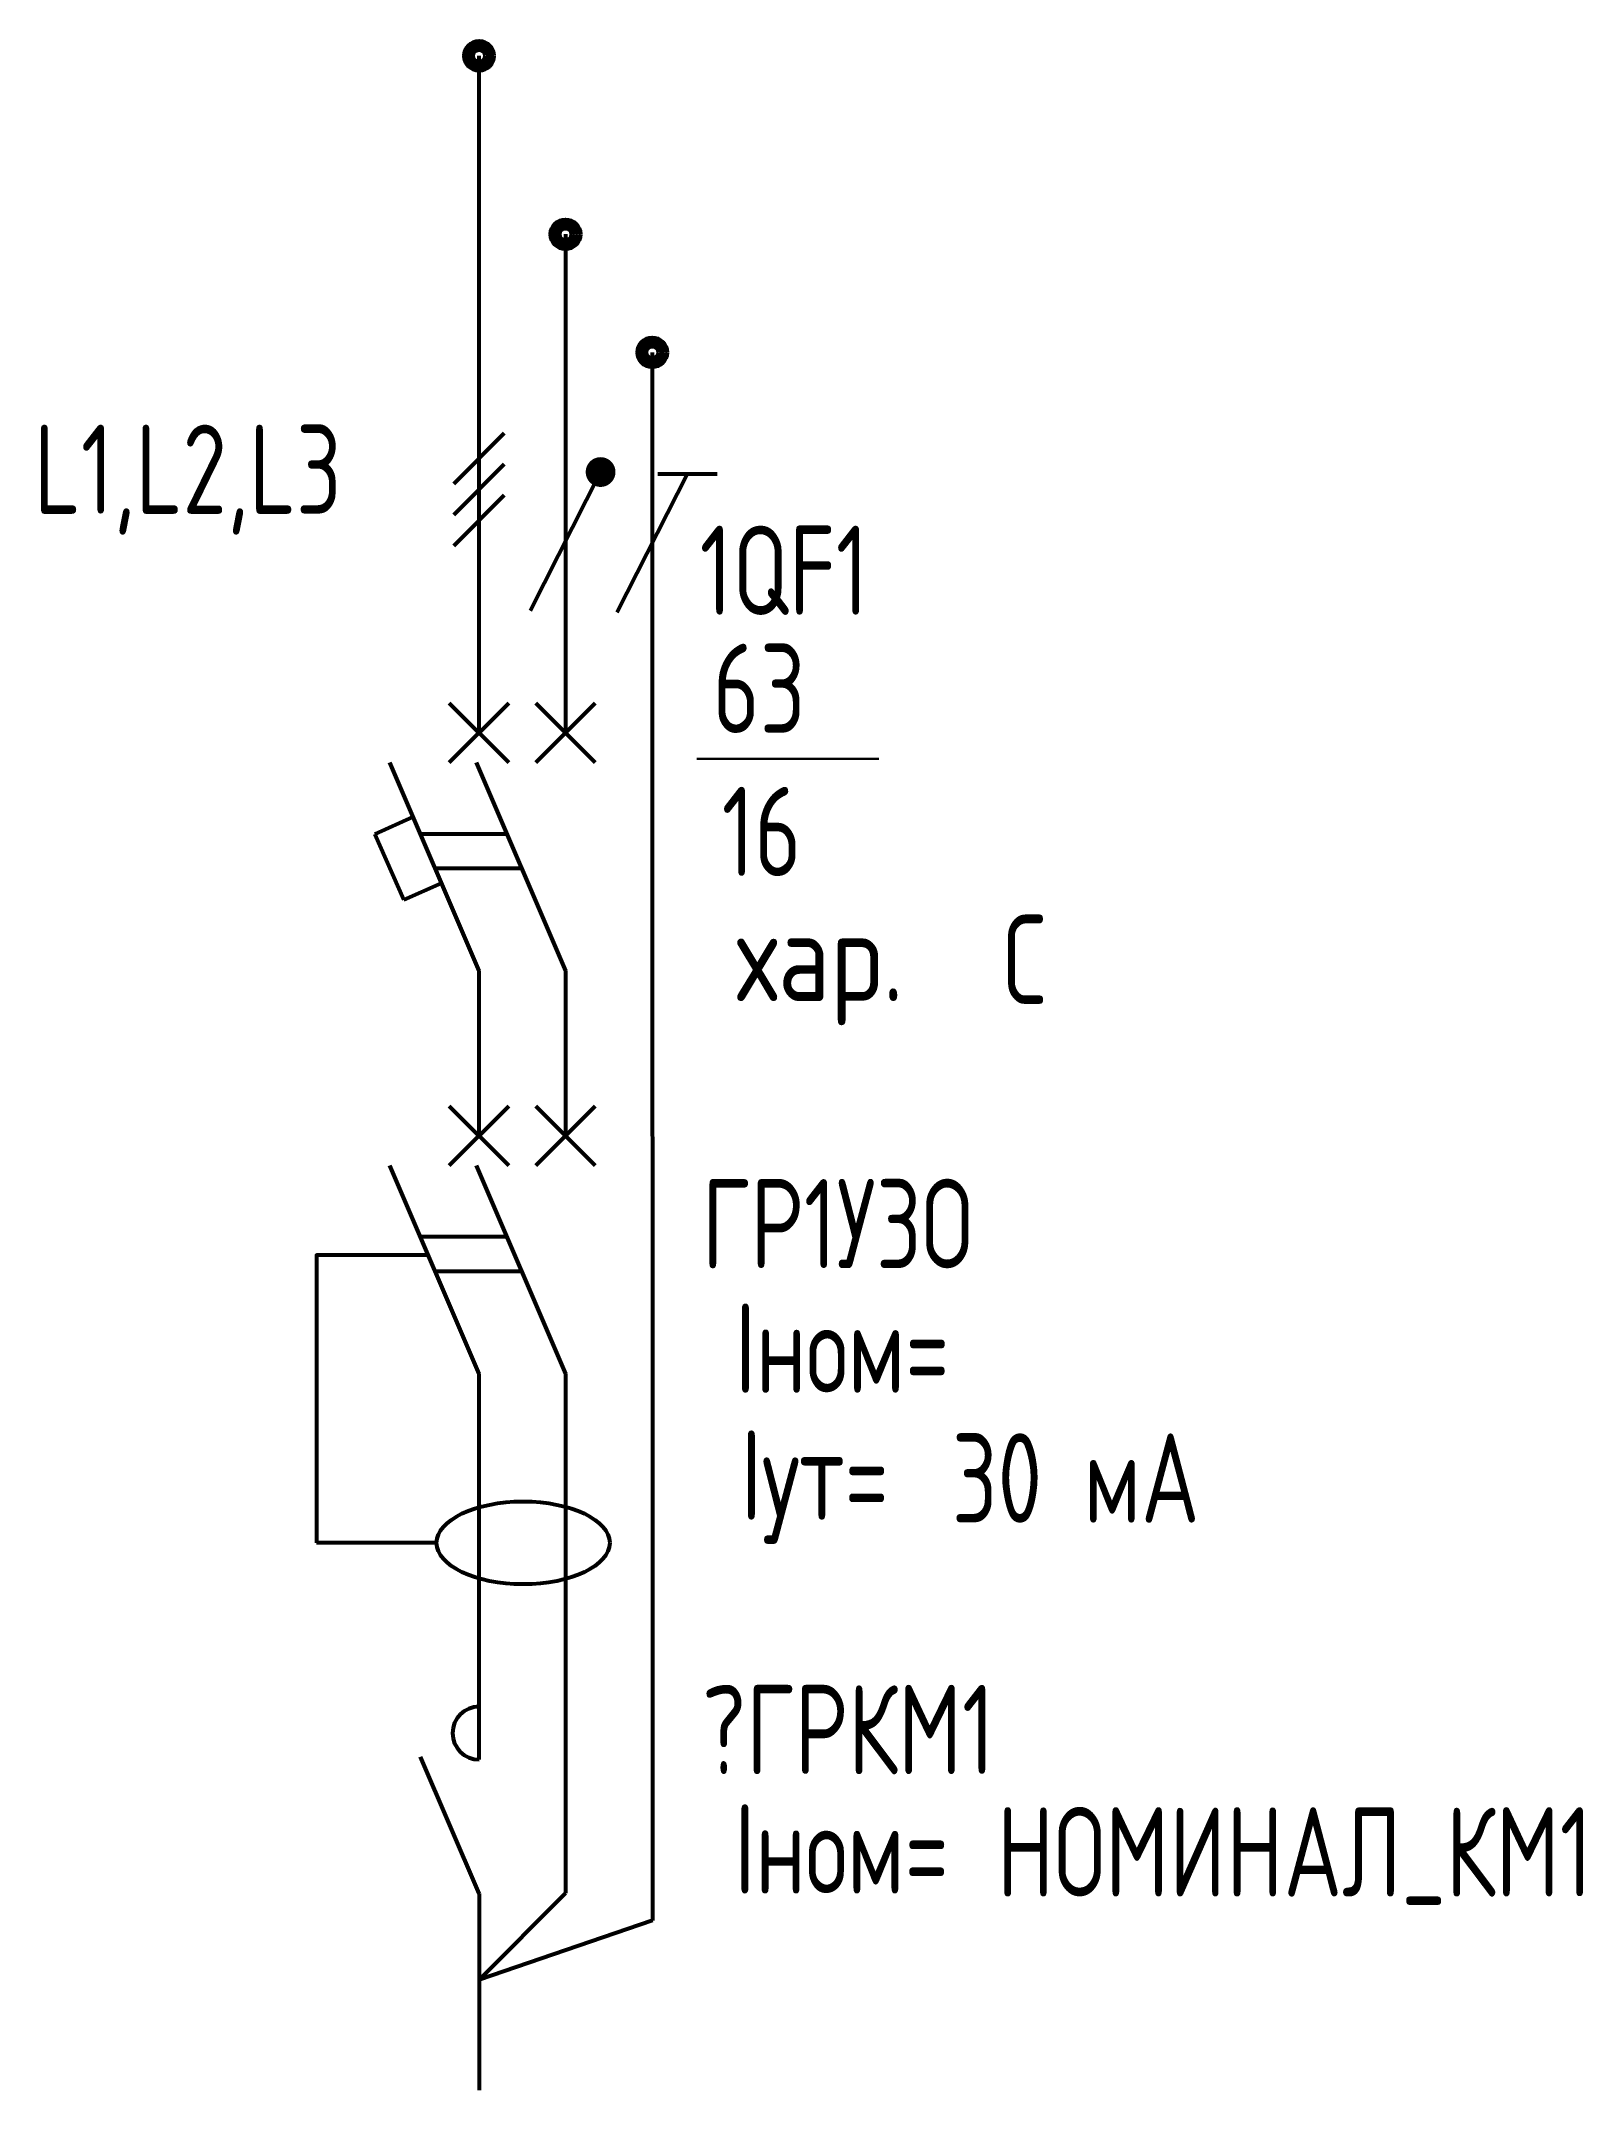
# Model space of a CAD drawing. Header units: millimetres. Extents: x -14.5 to 37.3, y -22.7 to 46.2.
import ezdxf
from ezdxf.enums import TextEntityAlignment as Align

# ---------------------------------------------------------------- set-up
doc = ezdxf.new("R2010")
doc.units = ezdxf.units.MM
doc.layers.get('0').update_dxf_attribs({"lineweight": 25})
doc.layers.add('ER-DWG', color=2, linetype='Continuous', lineweight=53)
doc.layers.add('ER-TEXT', color=8, linetype='Continuous', lineweight=30)
doc.styles.add('ROMANS0-70', font='romans.shx', dxfattribs={"width": 0.7, "height": 3})

# ---------------------------------------------------------------- blocks, each defined once
blk = doc.blocks.new('SCHULET')
for radius in [0.5, 0.4, 0.3, 0.2]:
    blk.add_circle((0, 0), radius)
blk = doc.blocks.new('A$C180676EB')
at = {"xscale": 100, "yscale": 100, "zscale": 100}
blk.add_blockref('SCHULET', (0, 0), dxfattribs=at)
blk = doc.blocks.new('*U12')
at = {"layer": 'ER-DWG'}
for p, q in [((0, 22.896), (0, 45.667)), ((2.909, 39.667), (2.909, 22.896)), ((5.825, 35.699), (5.831, -17.02)), ((0.85, 32.978), (-0.85, 31.278)), ((0.85, 31.937), (-0.85, 30.237)), ((1.73, 27.024), (4.087, 31.675)), ((4.649, 26.965), (7.007, 31.615)), ((6.007, 31.615), (8.007, 31.615)), ((0.85, 30.895), (-0.85, 29.195)), ((1, 23.905), (-1, 21.905)), ((1, 21.905), (-1, 23.905)), ((1.909, 23.905), (3.909, 21.905)), ((3.909, 23.905), (1.909, 21.905)), ((0, 14.905), (-3, 21.905)), ((-0.091, 21.905), (2.909, 14.905)), ((-3.505, 19.505), (-2.217, 20.077)), ((-3.505, 19.505), (-2.523, 17.294)), ((-1.976, 19.515), (0.933, 19.515)), ((-1.478, 18.353), (1.431, 18.353)), ((-2.523, 17.294), (-1.263, 17.853)), ((0, 9.36), (0, 14.905)), ((2.909, 14.905), (2.909, 9.36)), ((1, 10.36), (-1, 8.36)), ((1, 8.36), (-1, 10.36)), ((1.909, 10.36), (3.909, 8.36)), ((3.909, 10.36), (1.909, 8.36)), ((0, 1.36), (-3, 8.36)), ((-0.091, 8.36), (2.909, 1.36)), ((-1.976, 5.97), (0.933, 5.97)), ((-1.478, 4.808), (1.431, 4.808)), ((0, -11.613), (0, 1.36)), ((2.909, 1.36), (2.909, -16.11)), ((0, -16.113), (-1.97, -11.517)), ((2.909, -16.11), (0, -19.018)), ((0, -16.113), (0, -22.724)), ((5.831, -17.02), (0.002, -19.022))]:
    blk.add_line(p, q, dxfattribs=at)
at = {"layer": 'ER-DWG', "const_width": 0.5}
blk.add_lwpolyline([(3.837, 31.675, 1), (4.337, 31.675, 1)], format="xyb", close=True, dxfattribs=at)
at = {"layer": 'ER-DWG'}
for points in [[(-1.708, 5.346), (-5.469, 5.346), (-5.469, -4.328)], [(-1.425, -4.328), (-5.469, -4.328)]]:
    blk.add_lwpolyline(points, dxfattribs=at)
blk.add_arc((0, -10.724), 0.889, 90, 270, dxfattribs=at)
blk.add_ellipse((1.484, -4.328), major_axis=(2.909, 0), ratio=0.478788, dxfattribs=at)
at = {"layer": 'ER-TEXT'}
blk.add_line((7.319, 22.037), (13.446, 22.037), dxfattribs=at)
at = {"layer": 'ER-DWG', "xscale": 0.01, "yscale": 0.01, "zscale": 0.01}
for p in [(0, 45.667), (0, 45.667), (2.907, 39.667), (5.825, 35.699)]:
    blk.add_blockref('A$C180676EB', p, dxfattribs=at)
at = {"layer": 'ER-TEXT', "style": 'ROMANS0-70'}
for s, width, p in [('хар.', 0.8, (11.476, 13.889)), ('Iном=', 0.7, (12.209, 0.72)), ('Iут=', 0.7, (11.29, -3.547)), ('Iном=', 0.7, (12.19, -16.117))]:
    blk.add_text(s, height=3, dxfattribs=dict(at, width=width)).set_placement(p, align=Align.CENTER)
at = {"layer": 'ER-TEXT', "style": 'ROMANS0-70', "width": 0.7}
blk.add_attdef('ФАЗА1', text='', height=3, dxfattribs=at).set_placement((-4.615, 30.268), align=Align.RIGHT)
for tag, p in [('№ГР1', (7.419, 25.971)), ('НОМИНАЛ', (7.856, 22.003)), ('УСТАВКА1', (8.16, 17.191)), ('ХАРАКТЕРИСТИКА1', (17.625, 12.889)), ('?ГР1УЗО', (7.49, 4.003)), ('НОМИНАЛ_УЗО1', (17.664, -0.28)), ('ТОК_УТЕЧКИ1', (15.896, -4.547)), ('?ГРКМ1', (7.49, -13.002)), ('НОМИНАЛ_КМ1', (17.404, -17.116))]:
    blk.add_attdef(tag, text='', height=3, dxfattribs=at).set_placement(p, align=Align.BOTTOM_LEFT)

msp = doc.modelspace()

# ---------------------------------------------------------------- block references
at = {"ltscale": 100}
msp.add_blockref('*U12', (0.228, 0.068), dxfattribs=at).add_auto_attribs({'НОМИНАЛ_КМ1': 'НОМИНАЛ_КМ1', 'ТОК_УТЕЧКИ1': '30 мА', '?ГР1УЗО': 'ГР1УЗО', '?ГРКМ1': '?ГРКМ1', 'ФАЗА1': 'L1,L2,L3', 'ХАРАКТЕРИСТИКА1': 'С', '№ГР1': '1QF1', 'НОМИНАЛ': '63', 'УСТАВКА1': '16'})

doc.saveas('drawing.dxf')
